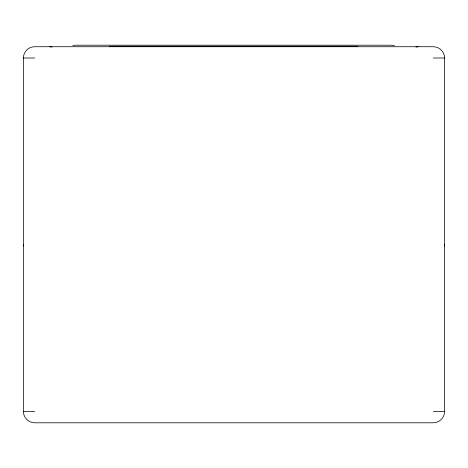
<?xml version="1.0" encoding="UTF-8"?>
<svg xmlns="http://www.w3.org/2000/svg" width="468" height="468" viewBox="0 0 468 468"><rect width="100%" height="100%" fill="white"/><g stroke="black" fill="none" stroke-linecap="round" stroke-linejoin="round"><path stroke-width="0.7" d="M23.4 246.057L23.628 244.302M444.6 411.518C444.635 417.555 439.358 422.838 433.315 422.803L34.685 422.803C28.642 422.838 23.365 417.555 23.4 411.518L23.4 58.014A11.285 11.285 0 0 1 34.685 46.73L433.315 46.73A11.285 11.285 0 0 1 444.6 58.014L444.6 411.518L433.315 411.518M415.941 47.063L418.275 46.73M72.78 45.583L75.699 45.197L391.599 45.197L394.518 45.583M109.331 46.25L357.891 46.25M23.4 58.014L34.685 58.014M433.315 58.014L444.6 58.014M23.4 411.518L34.685 411.518M49.725 46.73L52.059 47.063M444.372 244.302L444.6 246.057"/></g></svg>
